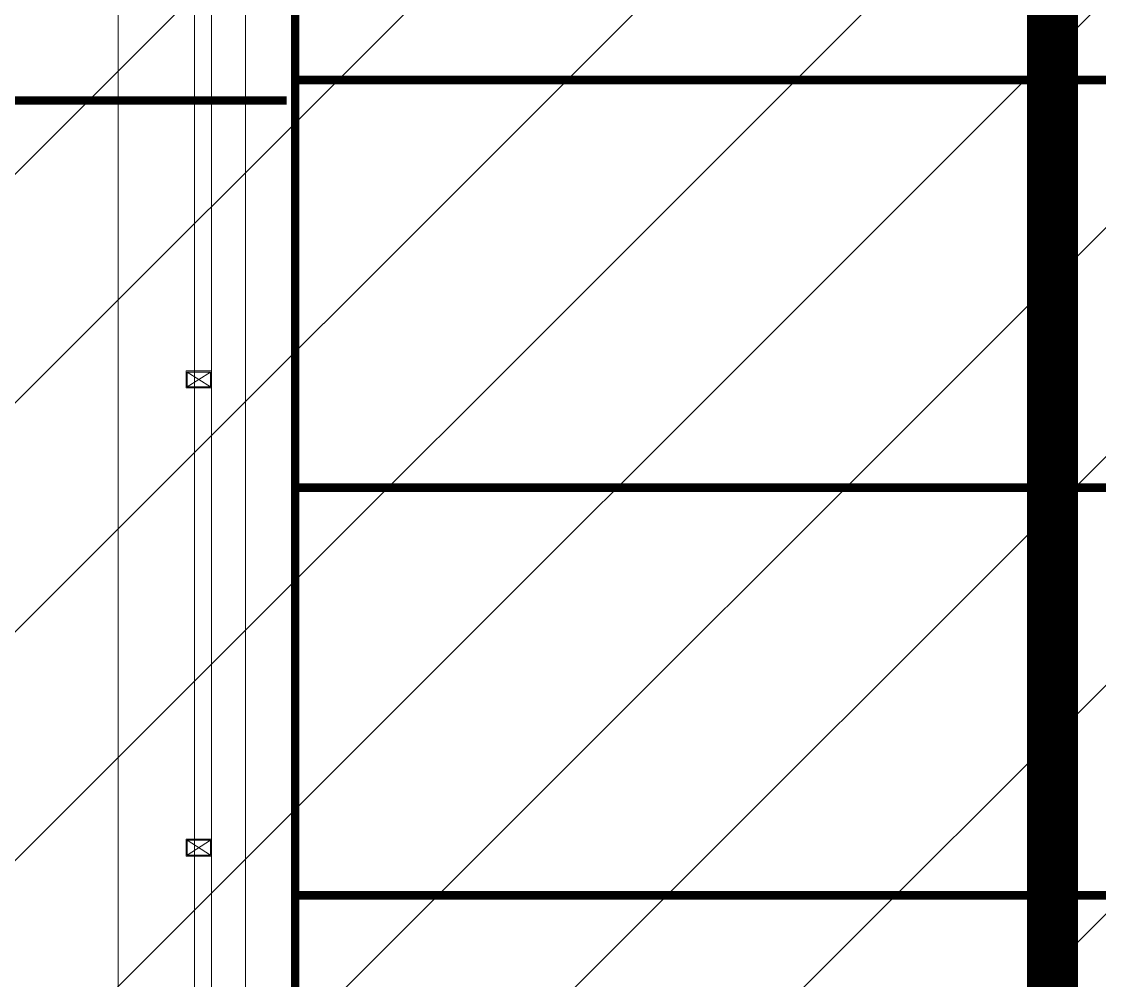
# Model space of a CAD drawing. Header units: millimetres. Extents: x 4739419 to 5837985, y 2291271 to 3446271.
# Drawn here: x 4898544 to 4904888, y 2341120 to 2346766 of the extents above; entities that cross this region are included whole.
import ezdxf

# ---------------------------------------------------------------- set-up
doc = ezdxf.new("R2010")
doc.units = ezdxf.units.MM
doc.layers.get('0').update_dxf_attribs({"color": 255})
for name, color, linetype in [('HEB- Saw Cut(PC Topping)', 5, 'Continuous'), ('HEB-Angle joint', 1, 'Continuous'), ('HEB-Area(PC Topping)', 3, 'Continuous')]:
    doc.layers.add(name, color=color, linetype=linetype)
for name, color, linetype, lineweight in [('XR-평면도$0$A-CNTL', 9, 'Continuous', 15), ('XR-평면도$0$A-SECT-LIN2', 9, 'Continuous', 20), ('XR-평면도$0$A-SECT-LIN3', 9, 'Continuous', 18), ('XR-평면도$0$A-WAXM-PANL', 9, 'Continuous', 20), ('XR-평면도$0$A-XXXX-HID', 9, 'Continuous', 18), ('XR-평면도$0$A-XXXX-OPEN', 9, 'Continuous', 15)]:
    doc.layers.add(name, color=color, linetype=linetype, lineweight=lineweight)

# ---------------------------------------------------------------- blocks, each defined once
blk = doc.blocks.new('XR-평면도$0$중심선(210216)')
at = {"layer": 'XR-평면도$0$A-CNTL', "ltscale": 300}
blk.add_lwpolyline([(33000, 206000), (33000, -10000)], dxfattribs=at)
blk = doc.blocks.new('XR-평면도$0$각파이프(100X150)')
at = {"layer": 'XR-평면도$0$A-SECT-LIN2'}
blk.add_lwpolyline([(75, -50), (75, 50), (-75, 50), (-75, -50)], close=True, dxfattribs=at)
at = {"layer": 'XR-평면도$0$A-SECT-LIN3'}
blk.add_lwpolyline([(-69, 44), (-69, -44), (69, -44), (69, 44)], close=True, dxfattribs=at)
at = {"layer": 'XR-평면도$0$A-XXXX-OPEN'}
for points in [[(69, 44), (-69, -44)], [(-69, 44), (69, -44)]]:
    blk.add_lwpolyline(points, dxfattribs=at)
blk = doc.blocks.new('XR-평면도$0$방화구획(건식1)(210707)')
at = {"layer": 'XR-평면도$0$A-WAXM-PANL'}
for points in [[(-200, 45150), (-200, 2450)], [(0, 2450), (0, 45150)]]:
    blk.add_lwpolyline(points, dxfattribs=at)
at = {"layer": 'XR-평면도$0$A-XXXX-HID', "ltscale": 500}
blk.add_lwpolyline([(-300, 1200), (-300, 11050)], dxfattribs=at)
for p in [(-275, 8867.6), (-275, 6111.7)]:
    blk.add_blockref('XR-평면도$0$각파이프(100X150)', p)

msp = doc.modelspace()

# ---------------------------------------------------------------- hatches: boundary and pattern name
at = {"layer": 'HEB-Area(PC Topping)', "transparency": 33554559}
h = msp.add_hatch(dxfattribs=at)
h.set_pattern_fill('ANSI31', color=256, scale=300)
h.paths.add_polyline_path([(4865511.8, 2394416.6), (4898114.5, 2394416.6), (4898114.5, 2377621.7), (4911154.5, 2377621.7), (4911154.5, 2394421.7), (4943111.8, 2394421.7), (4943111.8, 2365621.7), (4954251.8, 2365621.7), (4954251.8, 2396821.7), (4998711.8, 2396821.7), (4998711.8, 2346691.2), (4993711.8, 2346691.2), (4993711.8, 2335791.2), (4931561.8, 2335791.2), (4931561.8, 2346691.2), (4927761.8, 2346691.2), (4927761.8, 2335791.2), (4878154.5, 2335791.2), (4878154.5, 2348821.7), (4865511.8, 2348821.7)])
h.paths.add_polyline_path([(4960761.8, 2390941.2), (4964561.8, 2390941.2), (4964561.8, 2380940.7), (4960761.8, 2380940.7)], flags=16)

# ---------------------------------------------------------------- linework, layer by layer
at = {"layer": 'HEB- Saw Cut(PC Topping)', "const_width": 50}
for points in [[(4900154.5, 2337121.7), (4900154.5, 2377621.7)], [(4909114.5, 2346421.7), (4900154.5, 2346421.7)], [(4900104.5, 2346301.7), (4898114.5, 2346301.7)], [(4909114.5, 2344021.7), (4900154.5, 2344021.7)], [(4909114.5, 2341621.7), (4900154.5, 2341621.7)]]:
    msp.add_lwpolyline(points, dxfattribs=at)
at = {"layer": 'HEB-Angle joint', "const_width": 300}
msp.add_lwpolyline([(4904611.8, 2377621.7), (4904611.8, 2335841.2)], dxfattribs=at)

# ---------------------------------------------------------------- block references
msp.add_blockref('XR-평면도$0$방화구획(건식1)(210707)', (4899861.8, 2335791.2))
msp.add_blockref('XR-평면도$0$방화구획(건식1)(210707)', (4899861.8, 2335791.2))
msp.add_blockref('XR-평면도$0$방화구획(건식1)(210707)', (4899861.8, 2335791.2))
at = {"layer": 'XR-평면도$0$A-CNTL'}
msp.add_blockref('XR-평면도$0$중심선(210216)', (4866111.8, 2336391.2), dxfattribs=at)

doc.saveas('drawing.dxf')
